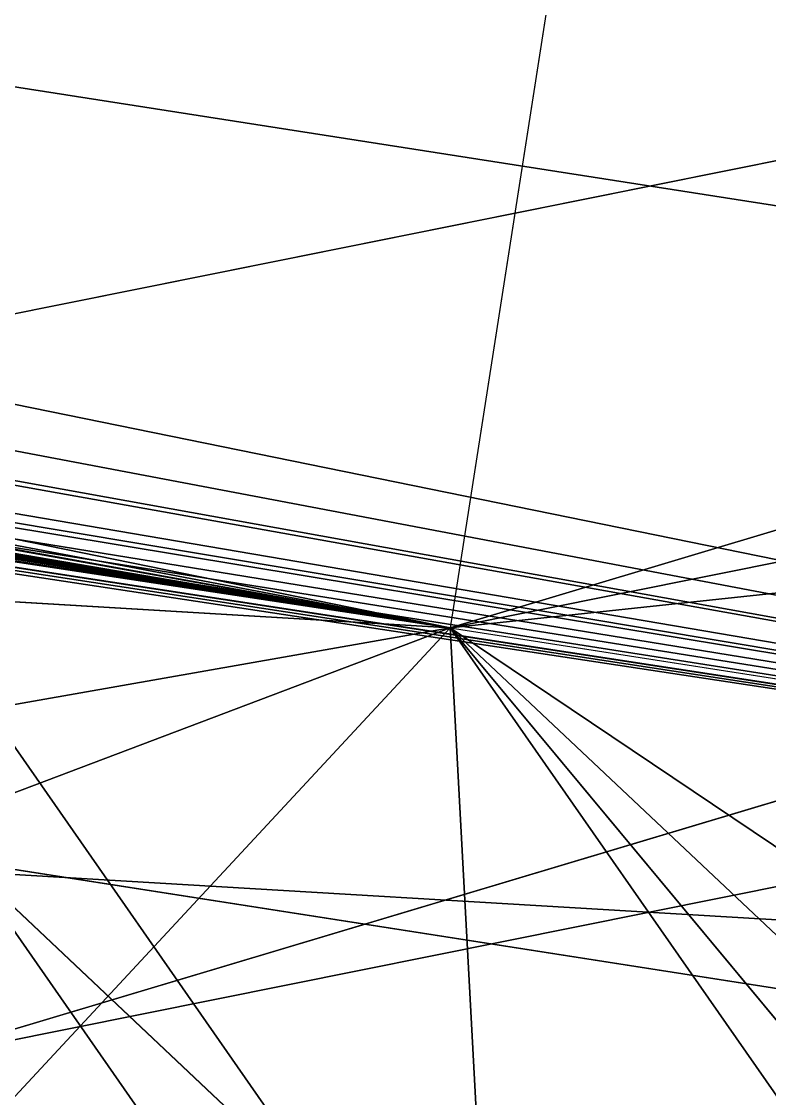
# Model space of a CAD drawing. Header units: metres. Extents: x 503497 to 504361, y 6966567 to 6966857.
# Drawn here: x 504167.073 to 504167.929, y 6966705.375 to 6966706.606 of the extents above; entities that cross this region are included whole.
import ezdxf

# ---------------------------------------------------------------- set-up
doc = ezdxf.new("R2010")
doc.units = ezdxf.units.M

msp = doc.modelspace()

# ---------------------------------------------------------------- linework, layer by layer
at = {"layer": 'SHADOW_APPROVED_20260111T072000'}
for points in [[(504167.8718, 6966707.8869), (504167.5638, 6966705.9126), (504094.39, 6966720.8166), (504094.698, 6966722.7909), (504167.8718, 6966707.8869)], [(504167.5638, 6966705.9126), (504170.7929, 6966705.4089), (504097.6191, 6966720.3129), (504094.39, 6966720.8166), (504167.5638, 6966705.9126)], [(504170.7929, 6966705.4089), (504170.0047, 6966700.3561), (504096.8309, 6966715.2601), (504097.6191, 6966720.3129), (504170.7929, 6966705.4089)]]:
    msp.add_lwpolyline(points, close=True, dxfattribs=at)
msp.add_lwpolyline([(504152.9477, 6966710.2148), (504167.8718, 6966707.8869), (504167.5638, 6966705.9126), (504170.7929, 6966705.4089), (504170.0047, 6966700.3561), (504169.7774, 6966699.9974), (504169.5259, 6966699.8139), (504168.8949, 6966699.7238), (504168.6104, 6966697.9001), (504168.9205, 6966697.8003), (504169.2405, 6966697.5447), (504169.4022, 6966697.2624), (504169.4593, 6966696.8594), (504167.3244, 6966683.1734), (504124.6436, 6966689.8311)], dxfattribs=at)
at = {"layer": 'SHADOW_APPROVED_20260114T072400'}
for points in [[(504167.8718, 6966707.8869), (504167.5638, 6966705.9126), (504095.5554, 6966719.5513), (504095.8634, 6966721.5256), (504167.8718, 6966707.8869)], [(504167.5638, 6966705.9126), (504170.7929, 6966705.4089), (504098.7845, 6966719.0476), (504095.5554, 6966719.5513), (504167.5638, 6966705.9126)], [(504170.7929, 6966705.4089), (504170.0047, 6966700.3561), (504097.9963, 6966713.9948), (504098.7845, 6966719.0476), (504170.7929, 6966705.4089)]]:
    msp.add_lwpolyline(points, close=True, dxfattribs=at)
msp.add_lwpolyline([(504152.9477, 6966710.2148), (504167.8718, 6966707.8869), (504167.5638, 6966705.9126), (504170.7929, 6966705.4089), (504170.0047, 6966700.3561), (504169.7774, 6966699.9974), (504169.5259, 6966699.8139), (504168.8949, 6966699.7238), (504168.6104, 6966697.9001), (504168.9205, 6966697.8003), (504169.2405, 6966697.5447), (504169.4022, 6966697.2624), (504169.4593, 6966696.8594), (504167.3244, 6966683.1734), (504124.6436, 6966689.8311)], dxfattribs=at)
at = {"layer": 'SHADOW_APPROVED_20260122T071500'}
for points in [[(504167.8718, 6966707.8869), (504167.5638, 6966705.9126), (504084.9973, 6966720.6807), (504085.3053, 6966722.655), (504167.8718, 6966707.8869)], [(504167.5638, 6966705.9126), (504170.7929, 6966705.4089), (504088.2264, 6966720.177), (504084.9973, 6966720.6807), (504167.5638, 6966705.9126)], [(504170.7929, 6966705.4089), (504170.0047, 6966700.3561), (504087.4382, 6966715.1242), (504088.2264, 6966720.177), (504170.7929, 6966705.4089)]]:
    msp.add_lwpolyline(points, close=True, dxfattribs=at)
msp.add_lwpolyline([(504152.9477, 6966710.2148), (504167.8718, 6966707.8869), (504167.5638, 6966705.9126), (504170.7929, 6966705.4089), (504170.0047, 6966700.3561), (504169.7774, 6966699.9974), (504169.5259, 6966699.8139), (504168.8949, 6966699.7238), (504168.6104, 6966697.9001), (504168.9205, 6966697.8003), (504169.2405, 6966697.5447), (504169.4022, 6966697.2624), (504169.4593, 6966696.8594), (504167.3244, 6966683.1734), (504124.6436, 6966689.8311)], dxfattribs=at)
at = {"layer": 'SHADOW_APPROVED_20260124T072500'}
for points in [[(504167.8718, 6966707.8869), (504167.5638, 6966705.9126), (504091.3207, 6966717.6276), (504091.6287, 6966719.6019), (504167.8718, 6966707.8869)], [(504167.5638, 6966705.9126), (504170.7929, 6966705.4089), (504094.5498, 6966717.1239), (504091.3207, 6966717.6276), (504167.5638, 6966705.9126)], [(504170.7929, 6966705.4089), (504170.0047, 6966700.3561), (504093.7616, 6966712.0711), (504094.5498, 6966717.1239), (504170.7929, 6966705.4089)]]:
    msp.add_lwpolyline(points, close=True, dxfattribs=at)
msp.add_lwpolyline([(504152.9477, 6966710.2148), (504167.8718, 6966707.8869), (504167.5638, 6966705.9126), (504170.7929, 6966705.4089), (504170.0047, 6966700.3561), (504169.7774, 6966699.9974), (504169.5259, 6966699.8139), (504168.8949, 6966699.7238), (504168.6104, 6966697.9001), (504168.9205, 6966697.8003), (504169.2405, 6966697.5447), (504169.4022, 6966697.2624), (504169.4593, 6966696.8594), (504167.3244, 6966683.1734), (504124.6436, 6966689.8311)], dxfattribs=at)
at = {"layer": 'SHADOW_APPROVED_20260126T071100'}
for points in [[(504167.8718, 6966707.8869), (504167.5638, 6966705.9126), (504079.1387, 6966720.9584), (504079.4467, 6966722.9327), (504167.8718, 6966707.8869)], [(504167.5638, 6966705.9126), (504170.7929, 6966705.4089), (504082.3678, 6966720.4547), (504079.1387, 6966720.9584), (504167.5638, 6966705.9126)], [(504170.7929, 6966705.4089), (504170.0047, 6966700.3561), (504081.5796, 6966715.4019), (504082.3678, 6966720.4547), (504170.7929, 6966705.4089)]]:
    msp.add_lwpolyline(points, close=True, dxfattribs=at)
msp.add_lwpolyline([(504152.9477, 6966710.2148), (504167.8718, 6966707.8869), (504167.5638, 6966705.9126), (504170.7929, 6966705.4089), (504170.0047, 6966700.3561), (504169.7774, 6966699.9974), (504169.5259, 6966699.8139), (504168.8949, 6966699.7238), (504168.6104, 6966697.9001), (504168.9205, 6966697.8003), (504169.2405, 6966697.5447), (504169.4022, 6966697.2624), (504169.4593, 6966696.8594), (504167.3244, 6966683.1734), (504124.6436, 6966689.8311)], dxfattribs=at)
at = {"layer": 'SHADOW_APPROVED_20260127T071900'}
for points in [[(504167.8718, 6966707.8869), (504167.5638, 6966705.9126), (504085.2209, 6966718.4052), (504085.5289, 6966720.3795), (504167.8718, 6966707.8869)], [(504167.5638, 6966705.9126), (504170.7929, 6966705.4089), (504088.45, 6966717.9015), (504085.2209, 6966718.4052), (504167.5638, 6966705.9126)], [(504170.7929, 6966705.4089), (504170.0047, 6966700.3561), (504087.6618, 6966712.8487), (504088.45, 6966717.9015), (504170.7929, 6966705.4089)]]:
    msp.add_lwpolyline(points, close=True, dxfattribs=at)
msp.add_lwpolyline([(504152.9477, 6966710.2148), (504167.8718, 6966707.8869), (504167.5638, 6966705.9126), (504170.7929, 6966705.4089), (504170.0047, 6966700.3561), (504169.7774, 6966699.9974), (504169.5259, 6966699.8139), (504168.8949, 6966699.7238), (504168.6104, 6966697.9001), (504168.9205, 6966697.8003), (504169.2405, 6966697.5447), (504169.4022, 6966697.2624), (504169.4593, 6966696.8594), (504167.3244, 6966683.1734), (504124.6436, 6966689.8311)], dxfattribs=at)
at = {"layer": 'SHADOW_APPROVED_20260129T071100'}
for points in [[(504167.8718, 6966707.8869), (504167.5638, 6966705.9126), (504077.1181, 6966720.1314), (504077.4261, 6966722.1057), (504167.8718, 6966707.8869)], [(504167.5638, 6966705.9126), (504170.7929, 6966705.4089), (504080.3472, 6966719.6277), (504077.1181, 6966720.1314), (504167.5638, 6966705.9126)], [(504170.7929, 6966705.4089), (504170.0047, 6966700.3561), (504079.559, 6966714.5749), (504080.3472, 6966719.6277), (504170.7929, 6966705.4089)]]:
    msp.add_lwpolyline(points, close=True, dxfattribs=at)
msp.add_lwpolyline([(504152.9477, 6966710.2148), (504167.8718, 6966707.8869), (504167.5638, 6966705.9126), (504170.7929, 6966705.4089), (504170.0047, 6966700.3561), (504169.7774, 6966699.9974), (504169.5259, 6966699.8139), (504168.8949, 6966699.7238), (504168.6104, 6966697.9001), (504168.9205, 6966697.8003), (504169.2405, 6966697.5447), (504169.4022, 6966697.2624), (504169.4593, 6966696.8594), (504167.3244, 6966683.1734), (504124.6436, 6966689.8311)], dxfattribs=at)
at = {"layer": 'SHADOW_APPROVED_20260130T071100'}
for points in [[(504167.8718, 6966707.8869), (504167.5638, 6966705.9126), (504076.4319, 6966719.8268), (504076.7399, 6966721.8011), (504167.8718, 6966707.8869)], [(504167.5638, 6966705.9126), (504170.7929, 6966705.4089), (504079.661, 6966719.3231), (504076.4319, 6966719.8268), (504167.5638, 6966705.9126)], [(504170.7929, 6966705.4089), (504170.0047, 6966700.3561), (504078.8728, 6966714.2703), (504079.661, 6966719.3231), (504170.7929, 6966705.4089)]]:
    msp.add_lwpolyline(points, close=True, dxfattribs=at)
msp.add_lwpolyline([(504152.9477, 6966710.2148), (504167.8718, 6966707.8869), (504167.5638, 6966705.9126), (504170.7929, 6966705.4089), (504170.0047, 6966700.3561), (504169.7774, 6966699.9974), (504169.5259, 6966699.8139), (504168.8949, 6966699.7238), (504168.6104, 6966697.9001), (504168.9205, 6966697.8003), (504169.2405, 6966697.5447), (504169.4022, 6966697.2624), (504169.4593, 6966696.8594), (504167.3244, 6966683.1734), (504124.6436, 6966689.8311)], dxfattribs=at)
at = {"layer": 'SHADOW_APPROVED_20260203T070000'}
for points in [[(504167.8718, 6966707.8869), (504167.5638, 6966705.9126), (504061.5396, 6966722.214), (504061.8476, 6966724.1883), (504167.8718, 6966707.8869)], [(504167.5638, 6966705.9126), (504170.7929, 6966705.4089), (504064.7687, 6966721.7103), (504061.5396, 6966722.214), (504167.5638, 6966705.9126)], [(504170.7929, 6966705.4089), (504170.0047, 6966700.3561), (504063.9805, 6966716.6575), (504064.7687, 6966721.7103), (504170.7929, 6966705.4089)]]:
    msp.add_lwpolyline(points, close=True, dxfattribs=at)
msp.add_lwpolyline([(504152.9477, 6966710.2148), (504167.8718, 6966707.8869), (504167.5638, 6966705.9126), (504170.7929, 6966705.4089), (504170.0047, 6966700.3561), (504169.7774, 6966699.9974), (504169.5259, 6966699.8139), (504168.8949, 6966699.7238), (504168.6104, 6966697.9001), (504168.9205, 6966697.8003), (504169.2405, 6966697.5447), (504169.4022, 6966697.2624), (504169.4593, 6966696.8594), (504167.3244, 6966683.1734), (504124.6436, 6966689.8311)], dxfattribs=at)
at = {"layer": 'SHADOW_APPROVED_20260314T074000'}
msp.add_lwpolyline([(504152.9477, 6966710.2148), (504167.8718, 6966707.8869), (504167.5638, 6966705.9126), (504170.7929, 6966705.4089), (504170.0047, 6966700.3561), (504169.7774, 6966699.9974), (504169.5259, 6966699.8139), (504168.8949, 6966699.7238), (504168.6104, 6966697.9001), (504168.9205, 6966697.8003), (504169.2405, 6966697.5447), (504169.4022, 6966697.2624), (504169.4593, 6966696.8594), (504167.3244, 6966683.1734), (504124.6436, 6966689.8311)], dxfattribs=at)
for points in [[(504167.8718, 6966707.8869), (504167.5638, 6966705.9126), (504079.8093, 6966690.4562), (504080.1173, 6966692.4305), (504167.8718, 6966707.8869)], [(504167.5638, 6966705.9126), (504170.7929, 6966705.4089), (504083.0384, 6966689.9525), (504079.8093, 6966690.4562), (504167.5638, 6966705.9126)]]:
    msp.add_lwpolyline(points, close=True, dxfattribs=at)
at = {"layer": 'SHADOW_APPROVED_20260426T070000'}
msp.add_lwpolyline([(504152.9477, 6966710.2148), (504167.8718, 6966707.8869), (504167.5638, 6966705.9126), (504170.7929, 6966705.4089), (504170.0047, 6966700.3561), (504169.7774, 6966699.9974), (504169.5259, 6966699.8139), (504168.8949, 6966699.7238), (504168.6104, 6966697.9001), (504168.9205, 6966697.8003), (504169.2405, 6966697.5447), (504169.4022, 6966697.2624), (504169.4593, 6966696.8594), (504167.3244, 6966683.1734), (504124.6436, 6966689.8311)], dxfattribs=at)
for points in [[(504167.8718, 6966707.8869), (504167.5638, 6966705.9126), (503950.4362, 6966623.8508), (503950.7442, 6966625.8251), (504167.8718, 6966707.8869)], [(504167.5638, 6966705.9126), (504170.7929, 6966705.4089), (503953.6653, 6966623.3471), (503950.4362, 6966623.8508), (504167.5638, 6966705.9126)]]:
    msp.add_lwpolyline(points, close=True, dxfattribs=at)
at = {"layer": 'SHADOW_APPROVED_20260621T090000'}
msp.add_lwpolyline([(504152.9477, 6966710.2148), (504167.8718, 6966707.8869), (504167.5638, 6966705.9126), (504170.7929, 6966705.4089), (504170.0047, 6966700.3561), (504169.7774, 6966699.9974), (504169.5259, 6966699.8139), (504168.8949, 6966699.7238), (504168.6104, 6966697.9001), (504168.9205, 6966697.8003), (504169.2405, 6966697.5447), (504169.4022, 6966697.2624), (504169.4593, 6966696.8594), (504167.3244, 6966683.1734), (504124.6436, 6966689.8311)], dxfattribs=at)
for points in [[(504167.8718, 6966707.8869), (504167.5638, 6966705.9126), (504109.0475, 6966642.981), (504109.3555, 6966644.9553), (504167.8718, 6966707.8869)], [(504167.5638, 6966705.9126), (504170.7929, 6966705.4089), (504112.2766, 6966642.4773), (504109.0475, 6966642.981), (504167.5638, 6966705.9126)]]:
    msp.add_lwpolyline(points, close=True, dxfattribs=at)
at = {"layer": 'SHADOW_APPROVED_20260621T120000'}
msp.add_lwpolyline([(504152.9477, 6966710.2148), (504167.8718, 6966707.8869), (504167.5638, 6966705.9126), (504170.7929, 6966705.4089), (504170.0047, 6966700.3561), (504169.7774, 6966699.9974), (504169.5259, 6966699.8139), (504168.8949, 6966699.7238), (504168.6104, 6966697.9001), (504168.9205, 6966697.8003), (504169.2405, 6966697.5447), (504169.4022, 6966697.2624), (504169.4593, 6966696.8594), (504167.3244, 6966683.1734), (504124.6436, 6966689.8311)], dxfattribs=at)
for points in [[(504167.8718, 6966707.8869), (504167.5638, 6966705.9126), (504170.1848, 6966657.2398), (504170.4928, 6966659.2141), (504167.8718, 6966707.8869)], [(504167.5638, 6966705.9126), (504170.7929, 6966705.4089), (504173.4139, 6966656.7361), (504170.1848, 6966657.2398), (504167.5638, 6966705.9126)]]:
    msp.add_lwpolyline(points, close=True, dxfattribs=at)
at = {"layer": 'SHADOW_APPROVED_20260621T140000'}
for points in [[(504129.6052, 6966740.8657), (504131.954, 6966755.9236), (504174.5011, 6966694.9007), (504172.1523, 6966679.8428), (504129.6052, 6966740.8657)], [(504131.954, 6966755.9236), (504160.9824, 6966751.3955), (504203.5295, 6966690.3726), (504174.5011, 6966694.9007), (504131.954, 6966755.9236)], [(504149.9912, 6966730.2649), (504146.9294, 6966730.7425), (504189.4765, 6966669.7196), (504192.5383, 6966669.242), (504149.9912, 6966730.2649)], [(504149.5371, 6966727.3537), (504149.9912, 6966730.2649), (504192.5383, 6966669.242), (504192.0842, 6966666.3308), (504149.5371, 6966727.3537)], [(504167.8718, 6966707.8869), (504167.5638, 6966705.9126), (504206.4735, 6966650.1066), (504206.7815, 6966652.0809), (504167.8718, 6966707.8869)], [(504167.5638, 6966705.9126), (504170.7929, 6966705.4089), (504209.7026, 6966649.6029), (504206.4735, 6966650.1066), (504167.5638, 6966705.9126)]]:
    msp.add_lwpolyline(points, close=True, dxfattribs=at)
msp.add_lwpolyline([(504152.9477, 6966710.2148), (504167.8718, 6966707.8869), (504167.5638, 6966705.9126), (504170.7929, 6966705.4089), (504170.0047, 6966700.3561), (504169.7774, 6966699.9974), (504169.5259, 6966699.8139), (504168.8949, 6966699.7238), (504168.6104, 6966697.9001), (504168.9205, 6966697.8003), (504169.2405, 6966697.5447), (504169.4022, 6966697.2624), (504169.4593, 6966696.8594), (504167.3244, 6966683.1734), (504124.6436, 6966689.8311)], dxfattribs=at)
at = {"layer": 'SHADOW_APPROVED_20260621T150000'}
for points in [[(504129.6052, 6966740.8657), (504131.954, 6966755.9236), (504212.0845, 6966680.4703), (504209.7357, 6966665.4124), (504129.6052, 6966740.8657)], [(504127.901, 6966729.9403), (504129.6052, 6966740.8657), (504209.7357, 6966665.4124), (504208.0315, 6966654.487), (504127.901, 6966729.9403)], [(504129.6052, 6966740.8657), (504129.6052, 6966740.8657), (504209.7357, 6966665.4124), (504209.7357, 6966665.4124), (504129.6052, 6966740.8657)], [(504167.8718, 6966707.8869), (504167.5638, 6966705.9126), (504240.8439, 6966636.9098), (504241.1519, 6966638.8841), (504167.8718, 6966707.8869)], [(504167.5638, 6966705.9126), (504170.7929, 6966705.4089), (504244.073, 6966636.4061), (504240.8439, 6966636.9098), (504167.5638, 6966705.9126)]]:
    msp.add_lwpolyline(points, close=True, dxfattribs=at)
msp.add_lwpolyline([(504152.9477, 6966710.2148), (504167.8718, 6966707.8869), (504167.5638, 6966705.9126), (504170.7929, 6966705.4089), (504170.0047, 6966700.3561), (504169.7774, 6966699.9974), (504169.5259, 6966699.8139), (504168.8949, 6966699.7238), (504168.6104, 6966697.9001), (504168.9205, 6966697.8003), (504169.2405, 6966697.5447), (504169.4022, 6966697.2624), (504169.4593, 6966696.8594), (504167.3244, 6966683.1734), (504124.6436, 6966689.8311)], dxfattribs=at)
at = {"layer": 'SHADOW_APPROVED_20260621T160000'}
msp.add_lwpolyline([(504152.9477, 6966710.2148), (504167.8718, 6966707.8869), (504167.5638, 6966705.9126), (504170.7929, 6966705.4089), (504170.0047, 6966700.3561), (504169.7774, 6966699.9974), (504169.5259, 6966699.8139), (504168.8949, 6966699.7238), (504168.6104, 6966697.9001), (504168.9205, 6966697.8003), (504169.2405, 6966697.5447), (504169.4022, 6966697.2624), (504169.4593, 6966696.8594), (504167.3244, 6966683.1734), (504124.6436, 6966689.8311)], dxfattribs=at)
for points in [[(504167.8718, 6966707.8869), (504167.5638, 6966705.9126), (504335.82, 6966592.8128), (504336.128, 6966594.7871), (504167.8718, 6966707.8869)], [(504167.5638, 6966705.9126), (504170.7929, 6966705.4089), (504339.0491, 6966592.3091), (504335.82, 6966592.8128), (504167.5638, 6966705.9126)]]:
    msp.add_lwpolyline(points, close=True, dxfattribs=at)
at = {"layer": 'SHADOW_APPROVED_20261019T053000'}
for points in [[(504167.8718, 6966707.8869), (504167.5638, 6966705.9126), (503590.8081, 6966798.0454), (503591.1161, 6966800.0197), (504167.8718, 6966707.8869)], [(504167.5638, 6966705.9126), (504170.7929, 6966705.4089), (503594.0372, 6966797.5417), (503590.8081, 6966798.0454), (504167.5638, 6966705.9126)], [(504170.7929, 6966705.4089), (504170.0047, 6966700.3561), (503593.249, 6966792.4889), (503594.0372, 6966797.5417), (504170.7929, 6966705.4089)]]:
    msp.add_lwpolyline(points, close=True, dxfattribs=at)
msp.add_lwpolyline([(504152.9477, 6966710.2148), (504167.8718, 6966707.8869), (504167.5638, 6966705.9126), (504170.7929, 6966705.4089), (504170.0047, 6966700.3561), (504169.7774, 6966699.9974), (504169.5259, 6966699.8139), (504168.8949, 6966699.7238), (504168.6104, 6966697.9001), (504168.9205, 6966697.8003), (504169.2405, 6966697.5447), (504169.4022, 6966697.2624), (504169.4593, 6966696.8594), (504167.3244, 6966683.1734), (504124.6436, 6966689.8311)], dxfattribs=at)
at = {"layer": 'SHADOW_APPROVED_20261112T063500'}
for points in [[(504167.8718, 6966707.8869), (504167.5638, 6966705.9126), (504069.2855, 6966721.8668), (504069.5935, 6966723.8411), (504167.8718, 6966707.8869)], [(504167.5638, 6966705.9126), (504170.7929, 6966705.4089), (504072.5146, 6966721.3631), (504069.2855, 6966721.8668), (504167.5638, 6966705.9126)], [(504170.7929, 6966705.4089), (504170.0047, 6966700.3561), (504071.7264, 6966716.3103), (504072.5146, 6966721.3631), (504170.7929, 6966705.4089)]]:
    msp.add_lwpolyline(points, close=True, dxfattribs=at)
msp.add_lwpolyline([(504152.9477, 6966710.2148), (504167.8718, 6966707.8869), (504167.5638, 6966705.9126), (504170.7929, 6966705.4089), (504170.0047, 6966700.3561), (504169.7774, 6966699.9974), (504169.5259, 6966699.8139), (504168.8949, 6966699.7238), (504168.6104, 6966697.9001), (504168.9205, 6966697.8003), (504169.2405, 6966697.5447), (504169.4022, 6966697.2624), (504169.4593, 6966696.8594), (504167.3244, 6966683.1734), (504124.6436, 6966689.8311)], dxfattribs=at)
at = {"layer": 'SHADOW_APPROVED_20261113T063500'}
for points in [[(504167.8718, 6966707.8869), (504167.5638, 6966705.9126), (504069.7537, 6966722.2823), (504070.0617, 6966724.2566), (504167.8718, 6966707.8869)], [(504167.5638, 6966705.9126), (504170.7929, 6966705.4089), (504072.9828, 6966721.7786), (504069.7537, 6966722.2823), (504167.5638, 6966705.9126)], [(504170.7929, 6966705.4089), (504170.0047, 6966700.3561), (504072.1946, 6966716.7258), (504072.9828, 6966721.7786), (504170.7929, 6966705.4089)]]:
    msp.add_lwpolyline(points, close=True, dxfattribs=at)
msp.add_lwpolyline([(504152.9477, 6966710.2148), (504167.8718, 6966707.8869), (504167.5638, 6966705.9126), (504170.7929, 6966705.4089), (504170.0047, 6966700.3561), (504169.7774, 6966699.9974), (504169.5259, 6966699.8139), (504168.8949, 6966699.7238), (504168.6104, 6966697.9001), (504168.9205, 6966697.8003), (504169.2405, 6966697.5447), (504169.4022, 6966697.2624), (504169.4593, 6966696.8594), (504167.3244, 6966683.1734), (504124.6436, 6966689.8311)], dxfattribs=at)
at = {"layer": 'SHADOW_APPROVED_20261122T065200'}
for points in [[(504167.8718, 6966707.8869), (504167.5638, 6966705.9126), (504087.3997, 6966720.3634), (504087.7077, 6966722.3377), (504167.8718, 6966707.8869)], [(504167.5638, 6966705.9126), (504170.7929, 6966705.4089), (504090.6288, 6966719.8597), (504087.3997, 6966720.3634), (504167.5638, 6966705.9126)], [(504170.7929, 6966705.4089), (504170.0047, 6966700.3561), (504089.8406, 6966714.8069), (504090.6288, 6966719.8597), (504170.7929, 6966705.4089)]]:
    msp.add_lwpolyline(points, close=True, dxfattribs=at)
msp.add_lwpolyline([(504152.9477, 6966710.2148), (504167.8718, 6966707.8869), (504167.5638, 6966705.9126), (504170.7929, 6966705.4089), (504170.0047, 6966700.3561), (504169.7774, 6966699.9974), (504169.5259, 6966699.8139), (504168.8949, 6966699.7238), (504168.6104, 6966697.9001), (504168.9205, 6966697.8003), (504169.2405, 6966697.5447), (504169.4022, 6966697.2624), (504169.4593, 6966696.8594), (504167.3244, 6966683.1734), (504124.6436, 6966689.8311)], dxfattribs=at)
at = {"layer": 'SHADOW_APPROVED_20261123T070300'}
for points in [[(504167.8718, 6966707.8869), (504167.5638, 6966705.9126), (504095.1669, 6966717.9191), (504095.4749, 6966719.8934), (504167.8718, 6966707.8869)], [(504167.5638, 6966705.9126), (504170.7929, 6966705.4089), (504098.396, 6966717.4154), (504095.1669, 6966717.9191), (504167.5638, 6966705.9126)], [(504170.7929, 6966705.4089), (504170.0047, 6966700.3561), (504097.6078, 6966712.3626), (504098.396, 6966717.4154), (504170.7929, 6966705.4089)]]:
    msp.add_lwpolyline(points, close=True, dxfattribs=at)
msp.add_lwpolyline([(504152.9477, 6966710.2148), (504167.8718, 6966707.8869), (504167.5638, 6966705.9126), (504170.7929, 6966705.4089), (504170.0047, 6966700.3561), (504169.7774, 6966699.9974), (504169.5259, 6966699.8139), (504168.8949, 6966699.7238), (504168.6104, 6966697.9001), (504168.9205, 6966697.8003), (504169.2405, 6966697.5447), (504169.4022, 6966697.2624), (504169.4593, 6966696.8594), (504167.3244, 6966683.1734), (504124.6436, 6966689.8311)], dxfattribs=at)
at = {"layer": 'SHADOW_APPROVED_20261221T090000'}
msp.add_lwpolyline([(504152.9477, 6966710.2148), (504167.8718, 6966707.8869), (504167.5638, 6966705.9126), (504170.7929, 6966705.4089), (504170.0047, 6966700.3561), (504169.7774, 6966699.9974), (504169.5259, 6966699.8139), (504168.8949, 6966699.7238), (504168.6104, 6966697.9001), (504168.9205, 6966697.8003), (504169.2405, 6966697.5447), (504169.4022, 6966697.2624), (504169.4593, 6966696.8594), (504167.3244, 6966683.1734), (504124.6436, 6966689.8311)], dxfattribs=at)
for points in [[(504167.8718, 6966707.8869), (504167.5638, 6966705.9126), (504137.3091, 6966707.712), (504137.6171, 6966709.6863), (504167.8718, 6966707.8869)], [(504167.5638, 6966705.9126), (504170.7929, 6966705.4089), (504140.5382, 6966707.2083), (504137.3091, 6966707.712), (504167.5638, 6966705.9126)], [(504170.7929, 6966705.4089), (504170.0047, 6966700.3561), (504139.75, 6966702.1555), (504140.5382, 6966707.2083), (504170.7929, 6966705.4089)]]:
    msp.add_lwpolyline(points, close=True, dxfattribs=at)
at = {"layer": 'SHADOW_APPROVED_20261221T120000'}
for points in [[(504146.8386, 6966710.3339), (504155.4551, 6966708.9898), (504155.2202, 6966707.484), (504170.1443, 6966705.1561), (504169.8363, 6966703.1818), (504173.0654, 6966702.6781), (504172.2772, 6966697.6253), (504172.0499, 6966697.2666), (504171.7984, 6966697.0831), (504171.1674, 6966696.993), (504170.8829, 6966695.1693), (504171.193, 6966695.0695), (504171.513, 6966694.8139), (504171.6747, 6966694.5316), (504171.7318, 6966694.1286), (504169.5969, 6966680.4426), (504126.9161, 6966687.1003)], [(504152.9477, 6966710.2148), (504167.8718, 6966707.8869), (504167.5638, 6966705.9126), (504170.7929, 6966705.4089), (504170.0047, 6966700.3561), (504169.7774, 6966699.9974), (504169.5259, 6966699.8139), (504168.8949, 6966699.7238), (504168.6104, 6966697.9001), (504168.9205, 6966697.8003), (504169.2405, 6966697.5447), (504169.4022, 6966697.2624), (504169.4593, 6966696.8594), (504167.3244, 6966683.1734), (504124.6436, 6966689.8311)]]:
    msp.add_lwpolyline(points, dxfattribs=at)
for points in [[(504152.9477, 6966710.2148), (504167.8718, 6966707.8869), (504170.1443, 6966705.1561), (504155.2202, 6966707.484), (504152.9477, 6966710.2148)], [(504167.8718, 6966707.8869), (504167.5638, 6966705.9126), (504169.8363, 6966703.1818), (504170.1443, 6966705.1561), (504167.8718, 6966707.8869)], [(504167.5638, 6966705.9126), (504170.7929, 6966705.4089), (504173.0654, 6966702.6781), (504169.8363, 6966703.1818), (504167.5638, 6966705.9126)]]:
    msp.add_lwpolyline(points, close=True, dxfattribs=at)
at = {"layer": 'SHADOW_APPROVED_20261221T150000'}
for points in [[(504167.8718, 6966707.8869), (504167.5638, 6966705.9126), (504205.2577, 6966709.9329), (504205.5657, 6966711.9072), (504167.8718, 6966707.8869)], [(504167.5638, 6966705.9126), (504170.7929, 6966705.4089), (504208.4868, 6966709.4292), (504205.2577, 6966709.9329), (504167.5638, 6966705.9126)]]:
    msp.add_lwpolyline(points, close=True, dxfattribs=at)
msp.add_lwpolyline([(504152.9477, 6966710.2148), (504167.8718, 6966707.8869), (504167.5638, 6966705.9126), (504170.7929, 6966705.4089), (504170.0047, 6966700.3561), (504169.7774, 6966699.9974), (504169.5259, 6966699.8139), (504168.8949, 6966699.7238), (504168.6104, 6966697.9001), (504168.9205, 6966697.8003), (504169.2405, 6966697.5447), (504169.4022, 6966697.2624), (504169.4593, 6966696.8594), (504167.3244, 6966683.1734), (504124.6436, 6966689.8311)], dxfattribs=at)
at = {"layer": 'SHADOW_APPROVED_20261221T160000'}
for points in [[(504167.8718, 6966707.8869), (504167.5638, 6966705.9126), (504227.1256, 6966717.8644), (504227.4336, 6966719.8387), (504167.8718, 6966707.8869)], [(504142.7149, 6966706.3611), (504141.9137, 6966701.2247), (504208.3978, 6966714.5655), (504209.199, 6966719.7019), (504142.7149, 6966706.3611)], [(504167.5638, 6966705.9126), (504170.7929, 6966705.4089), (504230.3547, 6966717.3607), (504227.1256, 6966717.8644), (504167.5638, 6966705.9126)], [(504141.9137, 6966701.2247), (504144.9755, 6966700.7471), (504211.4596, 6966714.0879), (504208.3978, 6966714.5655), (504141.9137, 6966701.2247)], [(504122.7613, 6966696.5515), (504123.3955, 6966700.6171), (504182.9573, 6966712.5689), (504182.3231, 6966708.5033), (504122.7613, 6966696.5515)], [(504125.6223, 6966696.1052), (504122.7613, 6966696.5515), (504182.3231, 6966708.5033), (504185.1841, 6966708.057), (504125.6223, 6966696.1052)]]:
    msp.add_lwpolyline(points, close=True, dxfattribs=at)
msp.add_lwpolyline([(504152.9477, 6966710.2148), (504167.8718, 6966707.8869), (504167.5638, 6966705.9126), (504170.7929, 6966705.4089), (504170.0047, 6966700.3561), (504169.7774, 6966699.9974), (504169.5259, 6966699.8139), (504168.8949, 6966699.7238), (504168.6104, 6966697.9001), (504168.9205, 6966697.8003), (504169.2405, 6966697.5447), (504169.4022, 6966697.2624), (504169.4593, 6966696.8594), (504167.3244, 6966683.1734), (504124.6436, 6966689.8311)], dxfattribs=at)
at = {"layer": 'SHADOW_APPROVED_20261221T170000'}
for points in [[(504154.0443, 6966707.0275), (504153.1492, 6966701.2887), (504265.4749, 6966734.9076), (504266.37, 6966740.6464), (504154.0443, 6966707.0275)], [(504167.8718, 6966707.8869), (504167.5638, 6966705.9126), (504270.7637, 6966736.8002), (504271.0717, 6966738.7745), (504167.8718, 6966707.8869)], [(504167.5638, 6966705.9126), (504170.7929, 6966705.4089), (504273.9928, 6966736.2965), (504270.7637, 6966736.8002), (504167.5638, 6966705.9126)], [(504153.1492, 6966701.2887), (504158.2689, 6966700.4901), (504270.5946, 6966734.109), (504265.4749, 6966734.9076), (504153.1492, 6966701.2887)]]:
    msp.add_lwpolyline(points, close=True, dxfattribs=at)
msp.add_lwpolyline([(504152.9477, 6966710.2148), (504167.8718, 6966707.8869), (504167.5638, 6966705.9126), (504170.7929, 6966705.4089), (504170.0047, 6966700.3561), (504169.7774, 6966699.9974), (504169.5259, 6966699.8139), (504168.8949, 6966699.7238), (504168.6104, 6966697.9001), (504168.9205, 6966697.8003), (504169.2405, 6966697.5447), (504169.4022, 6966697.2624), (504169.4593, 6966696.8594), (504167.3244, 6966683.1734), (504124.6436, 6966689.8311)], dxfattribs=at)
at = {"layer": 'SHADOW_COMPARATOR_RL48_20260111T072000'}
for points in [[(504167.8718, 6966707.8869), (504167.5638, 6966705.9126), (504121.9365, 6966715.206), (504122.2445, 6966717.1803), (504167.8718, 6966707.8869)], [(504167.5638, 6966705.9126), (504170.7929, 6966705.4089), (504125.1656, 6966714.7023), (504121.9365, 6966715.206), (504167.5638, 6966705.9126)], [(504170.7929, 6966705.4089), (504170.0047, 6966700.3561), (504124.3774, 6966709.6495), (504125.1656, 6966714.7023), (504170.7929, 6966705.4089)]]:
    msp.add_lwpolyline(points, close=True, dxfattribs=at)
msp.add_lwpolyline([(504152.9477, 6966710.2148), (504167.8718, 6966707.8869), (504167.5638, 6966705.9126), (504170.7929, 6966705.4089), (504170.0047, 6966700.3561), (504169.7774, 6966699.9974), (504169.5259, 6966699.8139), (504168.8949, 6966699.7238), (504168.6104, 6966697.9001), (504168.9205, 6966697.8003), (504169.2405, 6966697.5447), (504169.4022, 6966697.2624), (504169.4593, 6966696.8594), (504167.3244, 6966683.1734), (504124.6436, 6966689.8311)], dxfattribs=at)
at = {"layer": 'SHADOW_COMPARATOR_RL48_20260114T072400'}
for points in [[(504167.8718, 6966707.8869), (504167.5638, 6966705.9126), (504122.6632, 6966714.417), (504122.9712, 6966716.3913), (504167.8718, 6966707.8869)], [(504167.5638, 6966705.9126), (504170.7929, 6966705.4089), (504125.8923, 6966713.9133), (504122.6632, 6966714.417), (504167.5638, 6966705.9126)], [(504170.7929, 6966705.4089), (504170.0047, 6966700.3561), (504125.1041, 6966708.8605), (504125.8923, 6966713.9133), (504170.7929, 6966705.4089)]]:
    msp.add_lwpolyline(points, close=True, dxfattribs=at)
msp.add_lwpolyline([(504152.9477, 6966710.2148), (504167.8718, 6966707.8869), (504167.5638, 6966705.9126), (504170.7929, 6966705.4089), (504170.0047, 6966700.3561), (504169.7774, 6966699.9974), (504169.5259, 6966699.8139), (504168.8949, 6966699.7238), (504168.6104, 6966697.9001), (504168.9205, 6966697.8003), (504169.2405, 6966697.5447), (504169.4022, 6966697.2624), (504169.4593, 6966696.8594), (504167.3244, 6966683.1734), (504124.6436, 6966689.8311)], dxfattribs=at)
at = {"layer": 'SHADOW_COMPARATOR_RL48_20260122T071500'}
for points in [[(504167.8718, 6966707.8869), (504167.5638, 6966705.9126), (504116.0797, 6966715.1212), (504116.3877, 6966717.0955), (504167.8718, 6966707.8869)], [(504167.5638, 6966705.9126), (504170.7929, 6966705.4089), (504119.3088, 6966714.6175), (504116.0797, 6966715.1212), (504167.5638, 6966705.9126)], [(504170.7929, 6966705.4089), (504170.0047, 6966700.3561), (504118.5206, 6966709.5647), (504119.3088, 6966714.6175), (504170.7929, 6966705.4089)]]:
    msp.add_lwpolyline(points, close=True, dxfattribs=at)
msp.add_lwpolyline([(504152.9477, 6966710.2148), (504167.8718, 6966707.8869), (504167.5638, 6966705.9126), (504170.7929, 6966705.4089), (504170.0047, 6966700.3561), (504169.7774, 6966699.9974), (504169.5259, 6966699.8139), (504168.8949, 6966699.7238), (504168.6104, 6966697.9001), (504168.9205, 6966697.8003), (504169.2405, 6966697.5447), (504169.4022, 6966697.2624), (504169.4593, 6966696.8594), (504167.3244, 6966683.1734), (504124.6436, 6966689.8311)], dxfattribs=at)
at = {"layer": 'SHADOW_COMPARATOR_RL48_20260124T072500'}
for points in [[(504167.8718, 6966707.8869), (504167.5638, 6966705.9126), (504120.0226, 6966713.2175), (504120.3306, 6966715.1918), (504167.8718, 6966707.8869)], [(504167.5638, 6966705.9126), (504170.7929, 6966705.4089), (504123.2517, 6966712.7138), (504120.0226, 6966713.2175), (504167.5638, 6966705.9126)], [(504170.7929, 6966705.4089), (504170.0047, 6966700.3561), (504122.4635, 6966707.661), (504123.2517, 6966712.7138), (504170.7929, 6966705.4089)]]:
    msp.add_lwpolyline(points, close=True, dxfattribs=at)
msp.add_lwpolyline([(504152.9477, 6966710.2148), (504167.8718, 6966707.8869), (504167.5638, 6966705.9126), (504170.7929, 6966705.4089), (504170.0047, 6966700.3561), (504169.7774, 6966699.9974), (504169.5259, 6966699.8139), (504168.8949, 6966699.7238), (504168.6104, 6966697.9001), (504168.9205, 6966697.8003), (504169.2405, 6966697.5447), (504169.4022, 6966697.2624), (504169.4593, 6966696.8594), (504167.3244, 6966683.1734), (504124.6436, 6966689.8311)], dxfattribs=at)
at = {"layer": 'SHADOW_COMPARATOR_RL48_20260126T071100'}
for points in [[(504167.8718, 6966707.8869), (504167.5638, 6966705.9126), (504112.4266, 6966715.2944), (504112.7346, 6966717.2687), (504167.8718, 6966707.8869)], [(504167.5638, 6966705.9126), (504170.7929, 6966705.4089), (504115.6557, 6966714.7907), (504112.4266, 6966715.2944), (504167.5638, 6966705.9126)], [(504170.7929, 6966705.4089), (504170.0047, 6966700.3561), (504114.8675, 6966709.7379), (504115.6557, 6966714.7907), (504170.7929, 6966705.4089)]]:
    msp.add_lwpolyline(points, close=True, dxfattribs=at)
msp.add_lwpolyline([(504152.9477, 6966710.2148), (504167.8718, 6966707.8869), (504167.5638, 6966705.9126), (504170.7929, 6966705.4089), (504170.0047, 6966700.3561), (504169.7774, 6966699.9974), (504169.5259, 6966699.8139), (504168.8949, 6966699.7238), (504168.6104, 6966697.9001), (504168.9205, 6966697.8003), (504169.2405, 6966697.5447), (504169.4022, 6966697.2624), (504169.4593, 6966696.8594), (504167.3244, 6966683.1734), (504124.6436, 6966689.8311)], dxfattribs=at)
at = {"layer": 'SHADOW_COMPARATOR_RL48_20260127T071900'}
for points in [[(504167.8718, 6966707.8869), (504167.5638, 6966705.9126), (504116.2191, 6966713.7023), (504116.5271, 6966715.6766), (504167.8718, 6966707.8869)], [(504167.5638, 6966705.9126), (504170.7929, 6966705.4089), (504119.4482, 6966713.1986), (504116.2191, 6966713.7023), (504167.5638, 6966705.9126)], [(504170.7929, 6966705.4089), (504170.0047, 6966700.3561), (504118.66, 6966708.1458), (504119.4482, 6966713.1986), (504170.7929, 6966705.4089)]]:
    msp.add_lwpolyline(points, close=True, dxfattribs=at)
msp.add_lwpolyline([(504152.9477, 6966710.2148), (504167.8718, 6966707.8869), (504167.5638, 6966705.9126), (504170.7929, 6966705.4089), (504170.0047, 6966700.3561), (504169.7774, 6966699.9974), (504169.5259, 6966699.8139), (504168.8949, 6966699.7238), (504168.6104, 6966697.9001), (504168.9205, 6966697.8003), (504169.2405, 6966697.5447), (504169.4022, 6966697.2624), (504169.4593, 6966696.8594), (504167.3244, 6966683.1734), (504124.6436, 6966689.8311)], dxfattribs=at)
at = {"layer": 'SHADOW_COMPARATOR_RL48_20260129T071100'}
for points in [[(504167.8718, 6966707.8869), (504167.5638, 6966705.9126), (504111.1666, 6966714.7787), (504111.4746, 6966716.753), (504167.8718, 6966707.8869)], [(504167.5638, 6966705.9126), (504170.7929, 6966705.4089), (504114.3957, 6966714.275), (504111.1666, 6966714.7787), (504167.5638, 6966705.9126)], [(504170.7929, 6966705.4089), (504170.0047, 6966700.3561), (504113.6075, 6966709.2222), (504114.3957, 6966714.275), (504170.7929, 6966705.4089)]]:
    msp.add_lwpolyline(points, close=True, dxfattribs=at)
msp.add_lwpolyline([(504152.9477, 6966710.2148), (504167.8718, 6966707.8869), (504167.5638, 6966705.9126), (504170.7929, 6966705.4089), (504170.0047, 6966700.3561), (504169.7774, 6966699.9974), (504169.5259, 6966699.8139), (504168.8949, 6966699.7238), (504168.6104, 6966697.9001), (504168.9205, 6966697.8003), (504169.2405, 6966697.5447), (504169.4022, 6966697.2624), (504169.4593, 6966696.8594), (504167.3244, 6966683.1734), (504124.6436, 6966689.8311)], dxfattribs=at)
at = {"layer": 'SHADOW_COMPARATOR_RL48_20260130T071100'}
for points in [[(504167.8718, 6966707.8869), (504167.5638, 6966705.9126), (504110.7387, 6966714.5888), (504111.0467, 6966716.5631), (504167.8718, 6966707.8869)], [(504167.5638, 6966705.9126), (504170.7929, 6966705.4089), (504113.9678, 6966714.0851), (504110.7387, 6966714.5888), (504167.5638, 6966705.9126)], [(504170.7929, 6966705.4089), (504170.0047, 6966700.3561), (504113.1796, 6966709.0323), (504113.9678, 6966714.0851), (504170.7929, 6966705.4089)]]:
    msp.add_lwpolyline(points, close=True, dxfattribs=at)
msp.add_lwpolyline([(504152.9477, 6966710.2148), (504167.8718, 6966707.8869), (504167.5638, 6966705.9126), (504170.7929, 6966705.4089), (504170.0047, 6966700.3561), (504169.7774, 6966699.9974), (504169.5259, 6966699.8139), (504168.8949, 6966699.7238), (504168.6104, 6966697.9001), (504168.9205, 6966697.8003), (504169.2405, 6966697.5447), (504169.4022, 6966697.2624), (504169.4593, 6966696.8594), (504167.3244, 6966683.1734), (504124.6436, 6966689.8311)], dxfattribs=at)
at = {"layer": 'SHADOW_COMPARATOR_RL48_20260203T070000'}
for points in [[(504167.8718, 6966707.8869), (504167.5638, 6966705.9126), (504101.4527, 6966716.0773), (504101.7607, 6966718.0516), (504167.8718, 6966707.8869)], [(504167.5638, 6966705.9126), (504170.7929, 6966705.4089), (504104.6818, 6966715.5736), (504101.4527, 6966716.0773), (504167.5638, 6966705.9126)], [(504170.7929, 6966705.4089), (504170.0047, 6966700.3561), (504103.8936, 6966710.5208), (504104.6818, 6966715.5736), (504170.7929, 6966705.4089)]]:
    msp.add_lwpolyline(points, close=True, dxfattribs=at)
msp.add_lwpolyline([(504152.9477, 6966710.2148), (504167.8718, 6966707.8869), (504167.5638, 6966705.9126), (504170.7929, 6966705.4089), (504170.0047, 6966700.3561), (504169.7774, 6966699.9974), (504169.5259, 6966699.8139), (504168.8949, 6966699.7238), (504168.6104, 6966697.9001), (504168.9205, 6966697.8003), (504169.2405, 6966697.5447), (504169.4022, 6966697.2624), (504169.4593, 6966696.8594), (504167.3244, 6966683.1734), (504124.6436, 6966689.8311)], dxfattribs=at)
at = {"layer": 'SHADOW_COMPARATOR_RL48_20260314T074000'}
msp.add_lwpolyline([(504152.9477, 6966710.2148), (504167.8718, 6966707.8869), (504167.5638, 6966705.9126), (504170.7929, 6966705.4089), (504170.0047, 6966700.3561), (504169.7774, 6966699.9974), (504169.5259, 6966699.8139), (504168.8949, 6966699.7238), (504168.6104, 6966697.9001), (504168.9205, 6966697.8003), (504169.2405, 6966697.5447), (504169.4022, 6966697.2624), (504169.4593, 6966696.8594), (504167.3244, 6966683.1734), (504124.6436, 6966689.8311)], dxfattribs=at)
for points in [[(504167.8718, 6966707.8869), (504167.5638, 6966705.9126), (504112.8447, 6966696.2748), (504113.1527, 6966698.2491), (504167.8718, 6966707.8869)], [(504167.5638, 6966705.9126), (504170.7929, 6966705.4089), (504116.0738, 6966695.7711), (504112.8447, 6966696.2748), (504167.5638, 6966705.9126)]]:
    msp.add_lwpolyline(points, close=True, dxfattribs=at)
at = {"layer": 'SHADOW_COMPARATOR_RL48_20260426T070000'}
msp.add_lwpolyline([(504152.9477, 6966710.2148), (504167.8718, 6966707.8869), (504167.5638, 6966705.9126), (504170.7929, 6966705.4089), (504170.0047, 6966700.3561), (504169.7774, 6966699.9974), (504169.5259, 6966699.8139), (504168.8949, 6966699.7238), (504168.6104, 6966697.9001), (504168.9205, 6966697.8003), (504169.2405, 6966697.5447), (504169.4022, 6966697.2624), (504169.4593, 6966696.8594), (504167.3244, 6966683.1734), (504124.6436, 6966689.8311)], dxfattribs=at)
for points in [[(504167.8718, 6966707.8869), (504167.5638, 6966705.9126), (504032.1745, 6966654.7432), (504032.4825, 6966656.7175), (504167.8718, 6966707.8869)], [(504167.5638, 6966705.9126), (504170.7929, 6966705.4089), (504035.4036, 6966654.2395), (504032.1745, 6966654.7432), (504167.5638, 6966705.9126)]]:
    msp.add_lwpolyline(points, close=True, dxfattribs=at)
at = {"layer": 'SHADOW_COMPARATOR_RL48_20260621T090000'}
msp.add_lwpolyline([(504152.9477, 6966710.2148), (504167.8718, 6966707.8869), (504167.5638, 6966705.9126), (504170.7929, 6966705.4089), (504170.0047, 6966700.3561), (504169.7774, 6966699.9974), (504169.5259, 6966699.8139), (504168.8949, 6966699.7238), (504168.6104, 6966697.9001), (504168.9205, 6966697.8003), (504169.2405, 6966697.5447), (504169.4022, 6966697.2624), (504169.4593, 6966696.8594), (504167.3244, 6966683.1734), (504124.6436, 6966689.8311)], dxfattribs=at)
for points in [[(504167.8718, 6966707.8869), (504167.5638, 6966705.9126), (504131.0761, 6966666.6718), (504131.3841, 6966668.6461), (504167.8718, 6966707.8869)], [(504167.5638, 6966705.9126), (504170.7929, 6966705.4089), (504134.3052, 6966666.1681), (504131.0761, 6966666.6718), (504167.5638, 6966705.9126)]]:
    msp.add_lwpolyline(points, close=True, dxfattribs=at)
at = {"layer": 'SHADOW_COMPARATOR_RL48_20260621T120000'}
msp.add_lwpolyline([(504152.9477, 6966710.2148), (504167.8718, 6966707.8869), (504167.5638, 6966705.9126), (504170.7929, 6966705.4089), (504170.0047, 6966700.3561), (504169.7774, 6966699.9974), (504169.5259, 6966699.8139), (504168.8949, 6966699.7238), (504168.6104, 6966697.9001), (504168.9205, 6966697.8003), (504169.2405, 6966697.5447), (504169.4022, 6966697.2624), (504169.4593, 6966696.8594), (504167.3244, 6966683.1734), (504124.6436, 6966689.8311)], dxfattribs=at)
for points in [[(504167.8718, 6966707.8869), (504167.5638, 6966705.9126), (504169.1981, 6966675.5628), (504169.5061, 6966677.5371), (504167.8718, 6966707.8869)], [(504167.5638, 6966705.9126), (504170.7929, 6966705.4089), (504172.4272, 6966675.0591), (504169.1981, 6966675.5628), (504167.5638, 6966705.9126)]]:
    msp.add_lwpolyline(points, close=True, dxfattribs=at)
at = {"layer": 'SHADOW_COMPARATOR_RL48_20260621T140000'}
for points in [[(504149.9912, 6966730.2649), (504146.9294, 6966730.7425), (504171.1914, 6966695.9448), (504174.2532, 6966695.4672), (504149.9912, 6966730.2649)], [(504149.5371, 6966727.3537), (504149.9912, 6966730.2649), (504174.2532, 6966695.4672), (504173.7991, 6966692.556), (504149.5371, 6966727.3537)], [(504167.8718, 6966707.8869), (504167.5638, 6966705.9126), (504191.8258, 6966671.1149), (504192.1338, 6966673.0892), (504167.8718, 6966707.8869)], [(504167.5638, 6966705.9126), (504170.7929, 6966705.4089), (504195.0549, 6966670.6112), (504191.8258, 6966671.1149), (504167.5638, 6966705.9126)]]:
    msp.add_lwpolyline(points, close=True, dxfattribs=at)
msp.add_lwpolyline([(504152.9477, 6966710.2148), (504167.8718, 6966707.8869), (504167.5638, 6966705.9126), (504170.7929, 6966705.4089), (504170.0047, 6966700.3561), (504169.7774, 6966699.9974), (504169.5259, 6966699.8139), (504168.8949, 6966699.7238), (504168.6104, 6966697.9001), (504168.9205, 6966697.8003), (504169.2405, 6966697.5447), (504169.4022, 6966697.2624), (504169.4593, 6966696.8594), (504167.3244, 6966683.1734), (504124.6436, 6966689.8311)], dxfattribs=at)
at = {"layer": 'SHADOW_COMPARATOR_RL48_20260621T150000'}
for points in [[(504129.6052, 6966740.8657), (504131.954, 6966755.9236), (504177.6476, 6966712.8971), (504175.2988, 6966697.8392), (504129.6052, 6966740.8657)], [(504127.901, 6966729.9403), (504129.6052, 6966740.8657), (504175.2988, 6966697.8392), (504173.5946, 6966686.9138), (504127.901, 6966729.9403)], [(504129.6052, 6966740.8657), (504129.6052, 6966740.8657), (504175.2988, 6966697.8392), (504175.2988, 6966697.8392), (504129.6052, 6966740.8657)], [(504167.8718, 6966707.8869), (504167.5638, 6966705.9126), (504213.2574, 6966662.8861), (504213.5654, 6966664.8604), (504167.8718, 6966707.8869)], [(504167.5638, 6966705.9126), (504170.7929, 6966705.4089), (504216.4865, 6966662.3824), (504213.2574, 6966662.8861), (504167.5638, 6966705.9126)]]:
    msp.add_lwpolyline(points, close=True, dxfattribs=at)
msp.add_lwpolyline([(504152.9477, 6966710.2148), (504167.8718, 6966707.8869), (504167.5638, 6966705.9126), (504170.7929, 6966705.4089), (504170.0047, 6966700.3561), (504169.7774, 6966699.9974), (504169.5259, 6966699.8139), (504168.8949, 6966699.7238), (504168.6104, 6966697.9001), (504168.9205, 6966697.8003), (504169.2405, 6966697.5447), (504169.4022, 6966697.2624), (504169.4593, 6966696.8594), (504167.3244, 6966683.1734), (504124.6436, 6966689.8311)], dxfattribs=at)
at = {"layer": 'SHADOW_COMPARATOR_RL48_20260621T160000'}
msp.add_lwpolyline([(504152.9477, 6966710.2148), (504167.8718, 6966707.8869), (504167.5638, 6966705.9126), (504170.7929, 6966705.4089), (504170.0047, 6966700.3561), (504169.7774, 6966699.9974), (504169.5259, 6966699.8139), (504168.8949, 6966699.7238), (504168.6104, 6966697.9001), (504168.9205, 6966697.8003), (504169.2405, 6966697.5447), (504169.4022, 6966697.2624), (504169.4593, 6966696.8594), (504167.3244, 6966683.1734), (504124.6436, 6966689.8311)], dxfattribs=at)
for points in [[(504167.8718, 6966707.8869), (504167.5638, 6966705.9126), (504272.4795, 6966635.3896), (504272.7875, 6966637.3639), (504167.8718, 6966707.8869)], [(504167.5638, 6966705.9126), (504170.7929, 6966705.4089), (504275.7086, 6966634.8859), (504272.4795, 6966635.3896), (504167.5638, 6966705.9126)]]:
    msp.add_lwpolyline(points, close=True, dxfattribs=at)
at = {"layer": 'SHADOW_COMPARATOR_RL48_20261019T053000'}
for points in [[(504167.8718, 6966707.8869), (504167.5638, 6966705.9126), (503807.9294, 6966763.3617), (503808.2374, 6966765.336), (504167.8718, 6966707.8869)], [(504167.5638, 6966705.9126), (504170.7929, 6966705.4089), (503811.1585, 6966762.858), (503807.9294, 6966763.3617), (504167.5638, 6966705.9126)], [(504170.7929, 6966705.4089), (504170.0047, 6966700.3561), (503810.3703, 6966757.8052), (503811.1585, 6966762.858), (504170.7929, 6966705.4089)]]:
    msp.add_lwpolyline(points, close=True, dxfattribs=at)
msp.add_lwpolyline([(504152.9477, 6966710.2148), (504167.8718, 6966707.8869), (504167.5638, 6966705.9126), (504170.7929, 6966705.4089), (504170.0047, 6966700.3561), (504169.7774, 6966699.9974), (504169.5259, 6966699.8139), (504168.8949, 6966699.7238), (504168.6104, 6966697.9001), (504168.9205, 6966697.8003), (504169.2405, 6966697.5447), (504169.4022, 6966697.2624), (504169.4593, 6966696.8594), (504167.3244, 6966683.1734), (504124.6436, 6966689.8311)], dxfattribs=at)
at = {"layer": 'SHADOW_COMPARATOR_RL48_20261112T063500'}
for points in [[(504167.8718, 6966707.8869), (504167.5638, 6966705.9126), (504106.2826, 6966715.8608), (504106.5906, 6966717.8351), (504167.8718, 6966707.8869)], [(504167.5638, 6966705.9126), (504170.7929, 6966705.4089), (504109.5117, 6966715.3571), (504106.2826, 6966715.8608), (504167.5638, 6966705.9126)], [(504170.7929, 6966705.4089), (504170.0047, 6966700.3561), (504108.7235, 6966710.3043), (504109.5117, 6966715.3571), (504170.7929, 6966705.4089)]]:
    msp.add_lwpolyline(points, close=True, dxfattribs=at)
msp.add_lwpolyline([(504152.9477, 6966710.2148), (504167.8718, 6966707.8869), (504167.5638, 6966705.9126), (504170.7929, 6966705.4089), (504170.0047, 6966700.3561), (504169.7774, 6966699.9974), (504169.5259, 6966699.8139), (504168.8949, 6966699.7238), (504168.6104, 6966697.9001), (504168.9205, 6966697.8003), (504169.2405, 6966697.5447), (504169.4022, 6966697.2624), (504169.4593, 6966696.8594), (504167.3244, 6966683.1734), (504124.6436, 6966689.8311)], dxfattribs=at)
at = {"layer": 'SHADOW_COMPARATOR_RL48_20261113T063500'}
for points in [[(504167.8718, 6966707.8869), (504167.5638, 6966705.9126), (504106.5746, 6966716.1199), (504106.8826, 6966718.0942), (504167.8718, 6966707.8869)], [(504167.5638, 6966705.9126), (504170.7929, 6966705.4089), (504109.8037, 6966715.6162), (504106.5746, 6966716.1199), (504167.5638, 6966705.9126)], [(504170.7929, 6966705.4089), (504170.0047, 6966700.3561), (504109.0155, 6966710.5634), (504109.8037, 6966715.6162), (504170.7929, 6966705.4089)]]:
    msp.add_lwpolyline(points, close=True, dxfattribs=at)
msp.add_lwpolyline([(504152.9477, 6966710.2148), (504167.8718, 6966707.8869), (504167.5638, 6966705.9126), (504170.7929, 6966705.4089), (504170.0047, 6966700.3561), (504169.7774, 6966699.9974), (504169.5259, 6966699.8139), (504168.8949, 6966699.7238), (504168.6104, 6966697.9001), (504168.9205, 6966697.8003), (504169.2405, 6966697.5447), (504169.4022, 6966697.2624), (504169.4593, 6966696.8594), (504167.3244, 6966683.1734), (504124.6436, 6966689.8311)], dxfattribs=at)
at = {"layer": 'SHADOW_COMPARATOR_RL48_20261122T065200'}
for points in [[(504167.8718, 6966707.8869), (504167.5638, 6966705.9126), (504117.5777, 6966714.9233), (504117.8857, 6966716.8976), (504167.8718, 6966707.8869)], [(504167.5638, 6966705.9126), (504170.7929, 6966705.4089), (504120.8068, 6966714.4196), (504117.5777, 6966714.9233), (504167.5638, 6966705.9126)], [(504170.7929, 6966705.4089), (504170.0047, 6966700.3561), (504120.0186, 6966709.3668), (504120.8068, 6966714.4196), (504170.7929, 6966705.4089)]]:
    msp.add_lwpolyline(points, close=True, dxfattribs=at)
msp.add_lwpolyline([(504152.9477, 6966710.2148), (504167.8718, 6966707.8869), (504167.5638, 6966705.9126), (504170.7929, 6966705.4089), (504170.0047, 6966700.3561), (504169.7774, 6966699.9974), (504169.5259, 6966699.8139), (504168.8949, 6966699.7238), (504168.6104, 6966697.9001), (504168.9205, 6966697.8003), (504169.2405, 6966697.5447), (504169.4022, 6966697.2624), (504169.4593, 6966696.8594), (504167.3244, 6966683.1734), (504124.6436, 6966689.8311)], dxfattribs=at)
at = {"layer": 'SHADOW_COMPARATOR_RL48_20261123T070300'}
for points in [[(504167.8718, 6966707.8869), (504167.5638, 6966705.9126), (504122.4209, 6966713.3992), (504122.7289, 6966715.3735), (504167.8718, 6966707.8869)], [(504167.5638, 6966705.9126), (504170.7929, 6966705.4089), (504125.65, 6966712.8955), (504122.4209, 6966713.3992), (504167.5638, 6966705.9126)], [(504170.7929, 6966705.4089), (504170.0047, 6966700.3561), (504124.8618, 6966707.8427), (504125.65, 6966712.8955), (504170.7929, 6966705.4089)]]:
    msp.add_lwpolyline(points, close=True, dxfattribs=at)
msp.add_lwpolyline([(504152.9477, 6966710.2148), (504167.8718, 6966707.8869), (504167.5638, 6966705.9126), (504170.7929, 6966705.4089), (504170.0047, 6966700.3561), (504169.7774, 6966699.9974), (504169.5259, 6966699.8139), (504168.8949, 6966699.7238), (504168.6104, 6966697.9001), (504168.9205, 6966697.8003), (504169.2405, 6966697.5447), (504169.4022, 6966697.2624), (504169.4593, 6966696.8594), (504167.3244, 6966683.1734), (504124.6436, 6966689.8311)], dxfattribs=at)
at = {"layer": 'SHADOW_COMPARATOR_RL48_20261221T090000'}
msp.add_lwpolyline([(504152.9477, 6966710.2148), (504167.8718, 6966707.8869), (504167.5638, 6966705.9126), (504170.7929, 6966705.4089), (504170.0047, 6966700.3561), (504169.7774, 6966699.9974), (504169.5259, 6966699.8139), (504168.8949, 6966699.7238), (504168.6104, 6966697.9001), (504168.9205, 6966697.8003), (504169.2405, 6966697.5447), (504169.4022, 6966697.2624), (504169.4593, 6966696.8594), (504167.3244, 6966683.1734), (504124.6436, 6966689.8311)], dxfattribs=at)
for points in [[(504167.8718, 6966707.8869), (504167.5638, 6966705.9126), (504148.6986, 6966707.0346), (504149.0066, 6966709.0089), (504167.8718, 6966707.8869)], [(504167.5638, 6966705.9126), (504170.7929, 6966705.4089), (504151.9277, 6966706.5309), (504148.6986, 6966707.0346), (504167.5638, 6966705.9126)], [(504170.7929, 6966705.4089), (504170.0047, 6966700.3561), (504151.1395, 6966701.4781), (504151.9277, 6966706.5309), (504170.7929, 6966705.4089)]]:
    msp.add_lwpolyline(points, close=True, dxfattribs=at)
at = {"layer": 'SHADOW_COMPARATOR_RL48_20261221T120000'}
for points in [[(504145.9831, 6966711.3619), (504154.5996, 6966710.0178), (504154.3647, 6966708.512), (504169.2888, 6966706.1841), (504168.9808, 6966704.2098), (504172.2099, 6966703.7061), (504171.4217, 6966698.6533), (504171.1944, 6966698.2946), (504170.9429, 6966698.1111), (504170.3119, 6966698.021), (504170.0274, 6966696.1973), (504170.3375, 6966696.0975), (504170.6575, 6966695.8419), (504170.8192, 6966695.5596), (504170.8763, 6966695.1566), (504168.7414, 6966681.4706), (504126.0606, 6966688.1283)], [(504152.9477, 6966710.2148), (504167.8718, 6966707.8869), (504167.5638, 6966705.9126), (504170.7929, 6966705.4089), (504170.0047, 6966700.3561), (504169.7774, 6966699.9974), (504169.5259, 6966699.8139), (504168.8949, 6966699.7238), (504168.6104, 6966697.9001), (504168.9205, 6966697.8003), (504169.2405, 6966697.5447), (504169.4022, 6966697.2624), (504169.4593, 6966696.8594), (504167.3244, 6966683.1734), (504124.6436, 6966689.8311)]]:
    msp.add_lwpolyline(points, dxfattribs=at)
for points in [[(504152.9477, 6966710.2148), (504167.8718, 6966707.8869), (504169.2888, 6966706.1841), (504154.3647, 6966708.512), (504152.9477, 6966710.2148)], [(504167.8718, 6966707.8869), (504167.5638, 6966705.9126), (504168.9808, 6966704.2098), (504169.2888, 6966706.1841), (504167.8718, 6966707.8869)], [(504167.5638, 6966705.9126), (504170.7929, 6966705.4089), (504172.2099, 6966703.7061), (504168.9808, 6966704.2098), (504167.5638, 6966705.9126)]]:
    msp.add_lwpolyline(points, close=True, dxfattribs=at)
at = {"layer": 'SHADOW_COMPARATOR_RL48_20261221T150000'}
for points in [[(504167.8718, 6966707.8869), (504167.5638, 6966705.9126), (504191.0677, 6966708.4195), (504191.3757, 6966710.3938), (504167.8718, 6966707.8869)], [(504167.5638, 6966705.9126), (504170.7929, 6966705.4089), (504194.2968, 6966707.9158), (504191.0677, 6966708.4195), (504167.5638, 6966705.9126)]]:
    msp.add_lwpolyline(points, close=True, dxfattribs=at)
msp.add_lwpolyline([(504152.9477, 6966710.2148), (504167.8718, 6966707.8869), (504167.5638, 6966705.9126), (504170.7929, 6966705.4089), (504170.0047, 6966700.3561), (504169.7774, 6966699.9974), (504169.5259, 6966699.8139), (504168.8949, 6966699.7238), (504168.6104, 6966697.9001), (504168.9205, 6966697.8003), (504169.2405, 6966697.5447), (504169.4022, 6966697.2624), (504169.4593, 6966696.8594), (504167.3244, 6966683.1734), (504124.6436, 6966689.8311)], dxfattribs=at)
at = {"layer": 'SHADOW_COMPARATOR_RL48_20261221T160000'}
for points in [[(504167.8718, 6966707.8869), (504167.5638, 6966705.9126), (504204.7034, 6966713.3651), (504205.0114, 6966715.3394), (504167.8718, 6966707.8869)], [(504167.5638, 6966705.9126), (504170.7929, 6966705.4089), (504207.9325, 6966712.8614), (504204.7034, 6966713.3651), (504167.5638, 6966705.9126)]]:
    msp.add_lwpolyline(points, close=True, dxfattribs=at)
msp.add_lwpolyline([(504152.9477, 6966710.2148), (504167.8718, 6966707.8869), (504167.5638, 6966705.9126), (504170.7929, 6966705.4089), (504170.0047, 6966700.3561), (504169.7774, 6966699.9974), (504169.5259, 6966699.8139), (504168.8949, 6966699.7238), (504168.6104, 6966697.9001), (504168.9205, 6966697.8003), (504169.2405, 6966697.5447), (504169.4022, 6966697.2624), (504169.4593, 6966696.8594), (504167.3244, 6966683.1734), (504124.6436, 6966689.8311)], dxfattribs=at)
at = {"layer": 'SHADOW_COMPARATOR_RL48_20261221T170000'}
for points in [[(504167.8718, 6966707.8869), (504167.5638, 6966705.9126), (504231.9138, 6966725.1725), (504232.2218, 6966727.1468), (504167.8718, 6966707.8869)], [(504167.5638, 6966705.9126), (504170.7929, 6966705.4089), (504235.1429, 6966724.6688), (504231.9138, 6966725.1725), (504167.5638, 6966705.9126)]]:
    msp.add_lwpolyline(points, close=True, dxfattribs=at)
msp.add_lwpolyline([(504152.9477, 6966710.2148), (504167.8718, 6966707.8869), (504167.5638, 6966705.9126), (504170.7929, 6966705.4089), (504170.0047, 6966700.3561), (504169.7774, 6966699.9974), (504169.5259, 6966699.8139), (504168.8949, 6966699.7238), (504168.6104, 6966697.9001), (504168.9205, 6966697.8003), (504169.2405, 6966697.5447), (504169.4022, 6966697.2624), (504169.4593, 6966696.8594), (504167.3244, 6966683.1734), (504124.6436, 6966689.8311)], dxfattribs=at)

doc.saveas('drawing.dxf')
